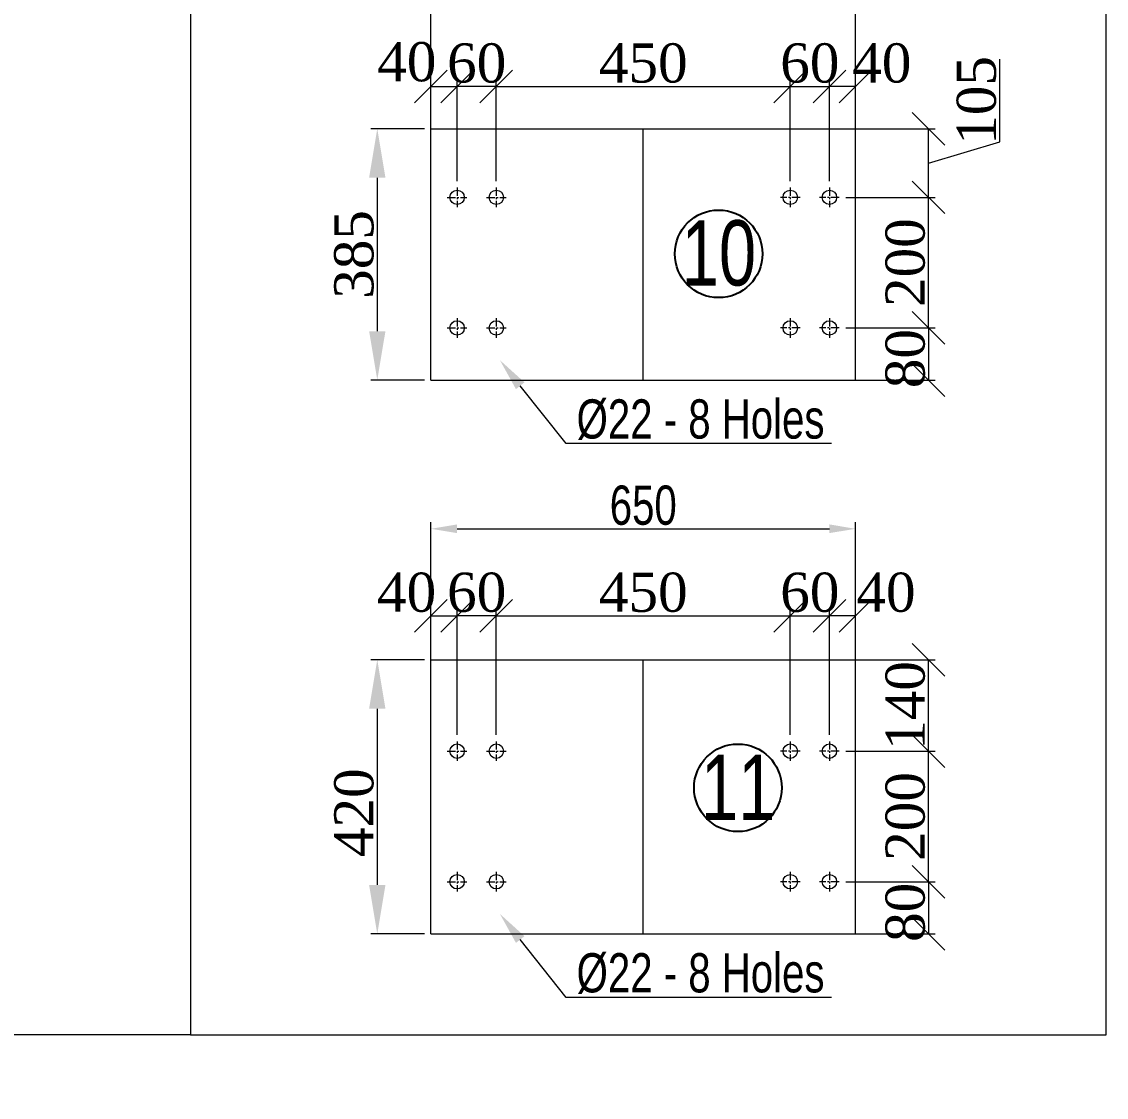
# Model space of a CAD drawing. Extents: x -1308 to 40334, y 1812 to 41869.
# Drawn here: x 38673 to 40334, y 37124 to 38772 of the extents above; entities that cross this region are included whole.
import ezdxf

# ---------------------------------------------------------------- set-up
doc = ezdxf.new("R2010")
doc.units = 0
doc.header["$LTSCALE"] = 0.4
doc.header["$MEASUREMENT"] = 0
doc.linetypes.add('CENTER', pattern=[50.8, 31.75, -6.35, 6.35, -6.35])
doc.layers.get('0').update_dxf_attribs({"lineweight": 20})
doc.layers.add('CENTRE', color=3, linetype='CENTER', lineweight=9)
doc.layers.add('Dim', color=7, linetype='Continuous', lineweight=9)
doc.styles.add('Rome', font='times.ttf')
doc.styles.get("Standard").update_dxf_attribs({"font": 'swisscl.ttf'})
doc.dimstyles.new('swaminathan$0', dxfattribs={"dimscale": 5, "dimtxt": 5, "dimasz": 3, "dimexe": 2, "dimexo": 2, "dimgap": 1, "dimtad": 1, "dimzin": 9, "dimdsep": 46, "dimtxsty": 'Standard', "dimcen": -2, "dimclrd": 256, "dimclre": 256, "dimclrt": 256, "dimadec": 0, "dimazin": 0, "dimtfac": 0.7, "dimtofl": 0, "dimtmove": 1, "dimatfit": 3, "dimfxl": 1, "dimtolj": 2, "dimtzin": 9, "dimlwd": -1, "dimlwe": -1, "dimarcsym": 0})
doc.dimstyles.new('swaminathan$3', dxfattribs={"dimscale": 5, "dimtxt": 5, "dimasz": 3, "dimexe": 2, "dimexo": 2, "dimgap": 1, "dimtad": 1, "dimtoh": 1, "dimzin": 9, "dimdsep": 46, "dimtxsty": 'Standard', "dimcen": 0, "dimclrd": 256, "dimclre": 256, "dimclrt": 256, "dimadec": 0, "dimazin": 0, "dimtfac": 0.7, "dimtofl": 0, "dimtmove": 1, "dimatfit": 3, "dimfxl": 1, "dimtolj": 2, "dimtzin": 9, "dimlwd": -1, "dimlwe": -1, "dimarcsym": 0})

# ---------------------------------------------------------------- blocks, each defined once
blk = doc.blocks.new('_Oblique')
at = {"layer": 'Dim', "color": 0, "lineweight": -2}
blk.add_line((-0.5, -0.5), (0.5, 0.5), dxfattribs=at)
blk = doc.blocks.new('*D784')
at = {"layer": 'Dim', "transparency": 16777216}
for p, q in [((40170.8, 38587.9), (40170.8, 38714.5)), ((39959.9, 38607.7), (40071.7, 38607.7)), ((40061.7, 38502.7), (40061.7, 38607.7)), ((40061.7, 38555.2), (40170.8, 38587.9)), ((39934.9, 38502.7), (40071.7, 38502.7))]:
    blk.add_line(p, q, dxfattribs=at)
at = {"layer": 'Dim', "transparency": 16777216, "xscale": 50, "yscale": 50, "zscale": 50}
for p, rotation in [((40061.7, 38607.7), 90), ((40061.7, 38502.7), 270)]:
    blk.add_blockref('_Oblique', p, dxfattribs=dict(at, rotation=rotation))
at = {"layer": 'Dim', "lineweight": -2, "transparency": 16777216, "insert": (40135.2, 38651.2), "char_height": 60, "attachment_point": 5, "rotation": 90, "style": 'Rome'}
blk.add_mtext('\\A2;105', dxfattribs=at)
blk = doc.blocks.new('*D785')
at = {"layer": 'Dim', "transparency": 16777216}
for p, q in [((39934.9, 38502.7), (40071.7, 38502.7)), ((40061.7, 38302.7), (40061.7, 38502.7)), ((39934.9, 38302.7), (40071.7, 38302.7))]:
    blk.add_line(p, q, dxfattribs=at)
at = {"layer": 'Dim', "transparency": 16777216, "xscale": 50, "yscale": 50, "zscale": 50}
for p, rotation in [((40061.7, 38502.7), 90), ((40061.7, 38302.7), 270)]:
    blk.add_blockref('_Oblique', p, dxfattribs=dict(at, rotation=rotation))
at = {"layer": 'Dim', "lineweight": -2, "transparency": 16777216, "insert": (40026.2, 38402.7), "char_height": 60, "attachment_point": 5, "rotation": 90, "style": 'Rome'}
blk.add_mtext('\\A2;200', dxfattribs=at)
blk = doc.blocks.new('*D786')
at = {"layer": 'Dim', "transparency": 16777216}
for p, q in [((39934.9, 38302.7), (40071.7, 38302.7)), ((40061.7, 38302.7), (40061.7, 38222.7)), ((39959.9, 38222.7), (40071.7, 38222.7))]:
    blk.add_line(p, q, dxfattribs=at)
at = {"layer": 'Dim', "transparency": 16777216, "xscale": 50, "yscale": 50, "zscale": 50}
for p, rotation in [((40061.7, 38302.7), 90), ((40061.7, 38222.7), 270)]:
    blk.add_blockref('_Oblique', p, dxfattribs=dict(at, rotation=rotation))
at = {"layer": 'Dim', "lineweight": -2, "transparency": 16777216, "insert": (40026.2, 38255.7), "char_height": 60, "attachment_point": 5, "rotation": 90, "style": 'Rome'}
blk.add_mtext('\\A2;80', dxfattribs=at)
blk = doc.blocks.new('*D792')
at = {"layer": 'Dim', "transparency": 16777216}
for p, q in [((39959.9, 37794.4), (40071.7, 37794.4)), ((40061.7, 37654.4), (40061.7, 37794.4)), ((39934.9, 37654.4), (40071.7, 37654.4))]:
    blk.add_line(p, q, dxfattribs=at)
at = {"layer": 'Dim', "transparency": 16777216, "xscale": 50, "yscale": 50, "zscale": 50}
for p, rotation in [((40061.7, 37794.4), 90), ((40061.7, 37654.4), 270)]:
    blk.add_blockref('_Oblique', p, dxfattribs=dict(at, rotation=rotation))
at = {"layer": 'Dim', "lineweight": -2, "transparency": 16777216, "insert": (40026.2, 37724.4), "char_height": 60, "attachment_point": 5, "rotation": 90, "style": 'Rome'}
blk.add_mtext('\\A2;140', dxfattribs=at)
blk = doc.blocks.new('*D793')
at = {"layer": 'Dim', "transparency": 16777216}
for p, q in [((39934.9, 37654.4), (40071.7, 37654.4)), ((40061.7, 37454.4), (40061.7, 37654.4)), ((39934.9, 37454.4), (40071.7, 37454.4))]:
    blk.add_line(p, q, dxfattribs=at)
at = {"layer": 'Dim', "transparency": 16777216, "xscale": 50, "yscale": 50, "zscale": 50}
for p, rotation in [((40061.7, 37654.4), 90), ((40061.7, 37454.4), 270)]:
    blk.add_blockref('_Oblique', p, dxfattribs=dict(at, rotation=rotation))
at = {"layer": 'Dim', "lineweight": -2, "transparency": 16777216, "insert": (40026.2, 37554.4), "char_height": 60, "attachment_point": 5, "rotation": 90, "style": 'Rome'}
blk.add_mtext('\\A2;200', dxfattribs=at)
blk = doc.blocks.new('*D794')
at = {"layer": 'Dim', "transparency": 16777216}
for p, q in [((39934.9, 37454.4), (40071.7, 37454.4)), ((40061.7, 37454.4), (40061.7, 37374.4)), ((39959.9, 37374.4), (40071.7, 37374.4))]:
    blk.add_line(p, q, dxfattribs=at)
at = {"layer": 'Dim', "transparency": 16777216, "xscale": 50, "yscale": 50, "zscale": 50}
for p, rotation in [((40061.7, 37454.4), 90), ((40061.7, 37374.4), 270)]:
    blk.add_blockref('_Oblique', p, dxfattribs=dict(at, rotation=rotation))
at = {"layer": 'Dim', "lineweight": -2, "transparency": 16777216, "insert": (40026.2, 37407.5), "char_height": 60, "attachment_point": 5, "rotation": 90, "style": 'Rome'}
blk.add_mtext('\\A2;80', dxfattribs=at)
blk = doc.blocks.new('*D800')
at = {"layer": 'Dim', "transparency": 16777216}
for p, q in [((39399.9, 38527.7), (39399.9, 38682.5)), ((39399.9, 38672.5), (39849.9, 38672.5)), ((39849.9, 38527.7), (39849.9, 38682.5))]:
    blk.add_line(p, q, dxfattribs=at)
at = {"layer": 'Dim', "transparency": 16777216, "xscale": 50, "yscale": 50, "zscale": 50, "rotation": 180}
blk.add_blockref('_Oblique', (39399.9, 38672.5), dxfattribs=at)
at = {"layer": 'Dim', "transparency": 16777216, "xscale": 50, "yscale": 50, "zscale": 50}
blk.add_blockref('_Oblique', (39849.9, 38672.5), dxfattribs=at)
at = {"layer": 'Dim', "lineweight": -2, "transparency": 16777216, "insert": (39624.9, 38708.1), "char_height": 60, "attachment_point": 5, "style": 'Rome'}
blk.add_mtext('\\A2;450', dxfattribs=at)
blk = doc.blocks.new('*D801')
at = {"layer": 'Dim', "transparency": 16777216}
for p, q in [((39849.9, 38527.7), (39849.9, 38682.5)), ((39849.9, 38672.5), (39909.9, 38672.5)), ((39909.9, 38527.7), (39909.9, 38682.5))]:
    blk.add_line(p, q, dxfattribs=at)
at = {"layer": 'Dim', "transparency": 16777216, "xscale": 50, "yscale": 50, "zscale": 50, "rotation": 180}
blk.add_blockref('_Oblique', (39849.9, 38672.5), dxfattribs=at)
at = {"layer": 'Dim', "transparency": 16777216, "xscale": 50, "yscale": 50, "zscale": 50}
blk.add_blockref('_Oblique', (39909.9, 38672.5), dxfattribs=at)
at = {"layer": 'Dim', "lineweight": -2, "transparency": 16777216, "insert": (39879.9, 38708.1), "char_height": 60, "attachment_point": 5, "style": 'Rome'}
blk.add_mtext('\\A2;60', dxfattribs=at)
blk = doc.blocks.new('*D802')
at = {"layer": 'Dim', "transparency": 16777216}
for p, q in [((39909.9, 38552.8), (39909.9, 38682.5)), ((39949.9, 38672.5), (39909.9, 38672.5)), ((39949.9, 38547.7), (39949.9, 38682.5))]:
    blk.add_line(p, q, dxfattribs=at)
at = {"layer": 'Dim', "transparency": 16777216, "xscale": 50, "yscale": 50, "zscale": 50, "rotation": 180}
blk.add_blockref('_Oblique', (39909.9, 38672.5), dxfattribs=at)
at = {"layer": 'Dim', "transparency": 16777216, "xscale": 50, "yscale": 50, "zscale": 50}
blk.add_blockref('_Oblique', (39949.9, 38672.5), dxfattribs=at)
at = {"layer": 'Dim', "lineweight": -2, "transparency": 16777216, "insert": (39990.1, 38708.1), "char_height": 60, "attachment_point": 5, "style": 'Rome'}
blk.add_mtext('\\A2;40', dxfattribs=at)
blk = doc.blocks.new('*D803')
at = {"layer": 'Dim', "transparency": 16777216}
for p, q in [((39339.9, 38527.7), (39339.9, 38682.5)), ((39399.9, 38672.5), (39339.9, 38672.5)), ((39399.9, 38552.8), (39399.9, 38682.5))]:
    blk.add_line(p, q, dxfattribs=at)
at = {"layer": 'Dim', "transparency": 16777216, "xscale": 50, "yscale": 50, "zscale": 50, "rotation": 180}
blk.add_blockref('_Oblique', (39339.9, 38672.5), dxfattribs=at)
at = {"layer": 'Dim', "transparency": 16777216, "xscale": 50, "yscale": 50, "zscale": 50}
blk.add_blockref('_Oblique', (39399.9, 38672.5), dxfattribs=at)
at = {"layer": 'Dim', "lineweight": -2, "transparency": 16777216, "insert": (39369.9, 38708.1), "char_height": 60, "attachment_point": 5, "style": 'Rome'}
blk.add_mtext('\\A2;60', dxfattribs=at)
blk = doc.blocks.new('*D804')
at = {"layer": 'Dim', "transparency": 16777216}
for p, q in [((39299.9, 38547.7), (39299.9, 38682.5)), ((39299.9, 38672.5), (39339.9, 38672.5)), ((39339.9, 38527.7), (39339.9, 38682.5))]:
    blk.add_line(p, q, dxfattribs=at)
at = {"layer": 'Dim', "transparency": 16777216, "xscale": 50, "yscale": 50, "zscale": 50, "rotation": 180}
blk.add_blockref('_Oblique', (39299.9, 38672.5), dxfattribs=at)
at = {"layer": 'Dim', "transparency": 16777216, "xscale": 50, "yscale": 50, "zscale": 50}
blk.add_blockref('_Oblique', (39339.9, 38672.5), dxfattribs=at)
at = {"layer": 'Dim', "lineweight": -2, "transparency": 16777216, "insert": (39262.9, 38710), "char_height": 60, "attachment_point": 5, "style": 'Rome'}
blk.add_mtext('\\A2;40', dxfattribs=at)
blk = doc.blocks.new('*D795')
at = {"layer": 'Dim', "transparency": 16777216}
for p, q in [((39399.9, 37679.4), (39399.9, 37871.8)), ((39399.9, 37861.8), (39849.9, 37861.8)), ((39849.9, 37679.4), (39849.9, 37871.8))]:
    blk.add_line(p, q, dxfattribs=at)
at = {"layer": 'Dim', "transparency": 16777216, "xscale": 50, "yscale": 50, "zscale": 50, "rotation": 180}
blk.add_blockref('_Oblique', (39399.9, 37861.8), dxfattribs=at)
at = {"layer": 'Dim', "transparency": 16777216, "xscale": 50, "yscale": 50, "zscale": 50}
blk.add_blockref('_Oblique', (39849.9, 37861.8), dxfattribs=at)
at = {"layer": 'Dim', "lineweight": -2, "transparency": 16777216, "insert": (39624.9, 37897.4), "char_height": 60, "attachment_point": 5, "style": 'Rome'}
blk.add_mtext('\\A2;450', dxfattribs=at)
blk = doc.blocks.new('*D796')
at = {"layer": 'Dim', "transparency": 16777216}
for p, q in [((39849.9, 37679.4), (39849.9, 37871.8)), ((39849.9, 37861.8), (39909.9, 37861.8)), ((39909.9, 37679.4), (39909.9, 37871.8))]:
    blk.add_line(p, q, dxfattribs=at)
at = {"layer": 'Dim', "transparency": 16777216, "xscale": 50, "yscale": 50, "zscale": 50, "rotation": 180}
blk.add_blockref('_Oblique', (39849.9, 37861.8), dxfattribs=at)
at = {"layer": 'Dim', "transparency": 16777216, "xscale": 50, "yscale": 50, "zscale": 50}
blk.add_blockref('_Oblique', (39909.9, 37861.8), dxfattribs=at)
at = {"layer": 'Dim', "lineweight": -2, "transparency": 16777216, "insert": (39879.9, 37897.4), "char_height": 60, "attachment_point": 5, "style": 'Rome'}
blk.add_mtext('\\A2;60', dxfattribs=at)
blk = doc.blocks.new('*D797')
at = {"layer": 'Dim', "transparency": 16777216}
for p, q in [((39909.9, 37704.6), (39909.9, 37871.8)), ((39949.9, 37861.8), (39909.9, 37861.8)), ((39949.9, 37699.4), (39949.9, 37871.8))]:
    blk.add_line(p, q, dxfattribs=at)
at = {"layer": 'Dim', "transparency": 16777216, "xscale": 50, "yscale": 50, "zscale": 50, "rotation": 180}
blk.add_blockref('_Oblique', (39909.9, 37861.8), dxfattribs=at)
at = {"layer": 'Dim', "transparency": 16777216, "xscale": 50, "yscale": 50, "zscale": 50}
blk.add_blockref('_Oblique', (39949.9, 37861.8), dxfattribs=at)
at = {"layer": 'Dim', "lineweight": -2, "transparency": 16777216, "insert": (39996.5, 37897.4), "char_height": 60, "attachment_point": 5, "style": 'Rome'}
blk.add_mtext('\\A2;40', dxfattribs=at)
blk = doc.blocks.new('*D798')
at = {"layer": 'Dim', "transparency": 16777216}
for p, q in [((39339.9, 37679.4), (39339.9, 37871.8)), ((39399.9, 37861.8), (39339.9, 37861.8)), ((39399.9, 37704.6), (39399.9, 37871.8))]:
    blk.add_line(p, q, dxfattribs=at)
at = {"layer": 'Dim', "transparency": 16777216, "xscale": 50, "yscale": 50, "zscale": 50, "rotation": 180}
blk.add_blockref('_Oblique', (39339.9, 37861.8), dxfattribs=at)
at = {"layer": 'Dim', "transparency": 16777216, "xscale": 50, "yscale": 50, "zscale": 50}
blk.add_blockref('_Oblique', (39399.9, 37861.8), dxfattribs=at)
at = {"layer": 'Dim', "lineweight": -2, "transparency": 16777216, "insert": (39369.9, 37897.4), "char_height": 60, "attachment_point": 5, "style": 'Rome'}
blk.add_mtext('\\A2;60', dxfattribs=at)
blk = doc.blocks.new('*D799')
at = {"layer": 'Dim', "transparency": 16777216}
for p, q in [((39299.9, 37699.4), (39299.9, 37871.8)), ((39299.9, 37861.8), (39339.9, 37861.8)), ((39339.9, 37679.4), (39339.9, 37871.8))]:
    blk.add_line(p, q, dxfattribs=at)
at = {"layer": 'Dim', "transparency": 16777216, "xscale": 50, "yscale": 50, "zscale": 50, "rotation": 180}
blk.add_blockref('_Oblique', (39299.9, 37861.8), dxfattribs=at)
at = {"layer": 'Dim', "transparency": 16777216, "xscale": 50, "yscale": 50, "zscale": 50}
blk.add_blockref('_Oblique', (39339.9, 37861.8), dxfattribs=at)
at = {"layer": 'Dim', "lineweight": -2, "transparency": 16777216, "insert": (39262.6, 37897.4), "char_height": 60, "attachment_point": 5, "style": 'Rome'}
blk.add_mtext('\\A2;40', dxfattribs=at)
blk = doc.blocks.new('*D781')
at = {"layer": 'Dim', "transparency": 16777216}
for p, q in [((39289.9, 37794.4), (39207.7, 37794.4)), ((39217.7, 37719.4), (39217.7, 37449.4)), ((39289.9, 37374.4), (39207.7, 37374.4))]:
    blk.add_line(p, q, dxfattribs=at)
for points in [[(39205.2, 37719.4), (39230.2, 37719.4), (39217.7, 37794.4)], [(39205.2, 37449.4), (39230.2, 37449.4), (39217.7, 37374.4)]]:
    blk.add_solid(points, dxfattribs=at)
at = {"layer": 'Dim', "lineweight": -2, "transparency": 16777216, "insert": (39182.2, 37560.1), "char_height": 60, "attachment_point": 5, "rotation": 90, "style": 'Rome'}
blk.add_mtext('\\A2;420', dxfattribs=at)
blk = doc.blocks.new('*D782')
at = {"layer": 'Dim', "transparency": 16777216}
for p, q in [((39289.9, 38607.7), (39207.7, 38607.7)), ((39217.7, 38532.7), (39217.7, 38297.7)), ((39289.9, 38222.7), (39207.7, 38222.7))]:
    blk.add_line(p, q, dxfattribs=at)
for points in [[(39205.2, 38532.7), (39230.2, 38532.7), (39217.7, 38607.7)], [(39205.2, 38297.7), (39230.2, 38297.7), (39217.7, 38222.7)]]:
    blk.add_solid(points, dxfattribs=at)
at = {"layer": 'Dim', "lineweight": -2, "transparency": 16777216, "insert": (39182.2, 38415.2), "char_height": 60, "attachment_point": 5, "rotation": 90, "style": 'Rome'}
blk.add_mtext('\\A2;385', dxfattribs=at)
blk = doc.blocks.new('*D860')
at = {"transparency": 16777216}
for p, q in [((39507, 38125.5), (39436.6, 38214.1)), ((39913.3, 38125.5), (39507, 38125.5))]:
    blk.add_line(p, q, dxfattribs=at)
blk.add_solid([(39443.1, 38219.3), (39430, 38208.9), (39405.5, 38253.2)], dxfattribs=at)
at = {"lineweight": -2, "transparency": 16777216, "insert": (39712.6, 38162.1), "char_height": 60, "attachment_point": 5}
blk.add_mtext('\\A2;%%C22 - 8 Holes ', dxfattribs=at)
blk = doc.blocks.new('*D861')
at = {"transparency": 16777216}
for p, q in [((39507, 37277.3), (39436.6, 37365.9)), ((39913.3, 37277.3), (39507, 37277.3))]:
    blk.add_line(p, q, dxfattribs=at)
blk.add_solid([(39443.1, 37371), (39430, 37360.7), (39405.5, 37405)], dxfattribs=at)
at = {"lineweight": -2, "transparency": 16777216, "insert": (39712.6, 37313.8), "char_height": 60, "attachment_point": 5}
blk.add_mtext('\\A2;%%C22 - 8 Holes ', dxfattribs=at)
blk = doc.blocks.new('*D1274')
at = {"transparency": 16777216}
for p, q in [((39299.9, 38617.7), (39299.9, 38818.3)), ((39339.9, 38808.3), (39909.9, 38808.3)), ((39949.9, 38617.7), (39949.9, 38818.3))]:
    blk.add_line(p, q, dxfattribs=at)
for points in [[(39339.9, 38815), (39339.9, 38801.6), (39299.9, 38808.3)], [(39909.9, 38815), (39909.9, 38801.6), (39949.9, 38808.3)]]:
    blk.add_solid(points, dxfattribs=at)
at = {"transparency": 16777216, "insert": (39624.9, 38844), "char_height": 60, "attachment_point": 5}
blk.add_mtext('\\A2;650', dxfattribs=at)
blk = doc.blocks.new('*D1275')
at = {"transparency": 16777216}
for p, q in [((39299.9, 37804.4), (39299.9, 38005)), ((39339.9, 37995), (39909.9, 37995)), ((39949.9, 37804.4), (39949.9, 38005))]:
    blk.add_line(p, q, dxfattribs=at)
for points in [[(39339.9, 38001.7), (39339.9, 37988.4), (39299.9, 37995)], [(39909.9, 38001.7), (39909.9, 37988.4), (39949.9, 37995)]]:
    blk.add_solid(points, dxfattribs=at)
at = {"transparency": 16777216, "insert": (39624.9, 38030.8), "char_height": 60, "attachment_point": 5}
blk.add_mtext('\\A2;650', dxfattribs=at)

msp = doc.modelspace()

# ---------------------------------------------------------------- linework, layer by layer
at = {"color": 0}
for p, q in [((39299.937, 38607.657), (39994.937, 38607.657)), ((39299.937, 38222.657), (39299.937, 38607.657)), ((39299.937, 38222.657), (39299.937, 38607.657)), ((39624.937, 38222.657), (39624.937, 38607.657)), ((39624.937, 38222.657), (39624.937, 38607.657)), ((39949.937, 38222.657), (39949.937, 38607.657)), ((39949.937, 38222.657), (39949.937, 38607.657)), ((39299.937, 38222.657), (39994.937, 38222.657)), ((39299.937, 37374.397), (39299.937, 37794.397)), ((39299.937, 37794.397), (39994.937, 37794.397)), ((39624.937, 37374.397), (39624.937, 37794.397)), ((39949.937, 37374.397), (39949.937, 37794.397)), ((39299.937, 37374.397), (39994.937, 37374.397))]:
    msp.add_line(p, q, dxfattribs=at)
for points in [[(38931.504, 37219.767), (40333.791, 37219.767), (40333.791, 40368.05), (38931.504, 40368.05)], [(33815.635, 38793.909), (38931.504, 38793.909), (38931.504, 37219.767), (33815.635, 37219.767)]]:
    msp.add_lwpolyline(points, close=True, dxfattribs=at)
for centre in [(39339.937, 38502.657), (39399.937, 38502.657), (39849.937, 38502.657), (39909.937, 38502.657), (39339.937, 38302.657), (39399.937, 38302.657), (39849.937, 38302.657), (39909.937, 38302.657), (39339.937, 37654.397), (39399.937, 37654.397), (39849.937, 37654.397), (39909.937, 37654.397), (39339.937, 37454.397), (39399.937, 37454.397), (39849.937, 37454.397), (39909.937, 37454.397)]:
    msp.add_circle(centre, 11)
at = {"layer": 'CENTRE'}
for p, q in [((39339.937, 38517.657), (39339.937, 38487.657)), ((39399.937, 38517.657), (39399.937, 38487.657)), ((39849.937, 38517.657), (39849.937, 38487.657)), ((39909.937, 38517.657), (39909.937, 38487.657)), ((39324.937, 38502.657), (39354.937, 38502.657)), ((39384.937, 38502.657), (39414.937, 38502.657)), ((39864.937, 38502.657), (39834.937, 38502.657)), ((39924.937, 38502.657), (39894.937, 38502.657)), ((39339.937, 38317.657), (39339.937, 38287.657)), ((39399.937, 38317.657), (39399.937, 38287.657)), ((39849.937, 38317.657), (39849.937, 38287.657)), ((39909.937, 38317.657), (39909.937, 38287.657)), ((39324.937, 38302.657), (39354.937, 38302.657)), ((39384.937, 38302.657), (39414.937, 38302.657)), ((39864.937, 38302.657), (39834.937, 38302.657)), ((39924.937, 38302.657), (39894.937, 38302.657)), ((39339.937, 37669.397), (39339.937, 37639.397)), ((39399.937, 37669.397), (39399.937, 37639.397)), ((39849.937, 37669.397), (39849.937, 37639.397)), ((39909.937, 37669.397), (39909.937, 37639.397)), ((39324.937, 37654.397), (39354.937, 37654.397)), ((39384.937, 37654.397), (39414.937, 37654.397)), ((39864.937, 37654.397), (39834.937, 37654.397)), ((39924.937, 37654.397), (39894.937, 37654.397)), ((39339.937, 37469.397), (39339.937, 37439.397)), ((39399.937, 37469.397), (39399.937, 37439.397)), ((39849.937, 37469.397), (39849.937, 37439.397)), ((39909.937, 37469.397), (39909.937, 37439.397)), ((39324.937, 37454.397), (39354.937, 37454.397)), ((39384.937, 37454.397), (39414.937, 37454.397)), ((39864.937, 37454.397), (39834.937, 37454.397)), ((39924.937, 37454.397), (39894.937, 37454.397))]:
    msp.add_line(p, q, dxfattribs=at)
at = {"layer": 'Dim', "lineweight": -2}
for centre in [(39740.298, 38416.167), (39769.762, 37598.238)]:
    msp.add_circle(centre, 67.096, dxfattribs=at)

# ---------------------------------------------------------------- texts
at = {"layer": 'Dim', "lineweight": -2, "char_height": 100, "attachment_point": 5}
for s, insert in [('10', (39740.689, 38416.947)), ('11', (39770.153, 37599.018))]:
    msp.add_mtext(s, dxfattribs=dict(at, insert=insert))

# ---------------------------------------------------------------- dimensions: what is measured, and where the dimension line sits
at = {"color": 0}
for base, p1, p2, picture, middle in [((39949.937, 38808.293), (39299.937, 38607.657), (39949.937, 38607.657), '*D1274', (39624.937, 38808.293)), ((39949.937, 37995.033), (39299.937, 37794.397), (39949.937, 37794.397), '*D1275', (39624.937, 37995.033))]:
    dim = msp.add_linear_dim(base=base, p1=p1, p2=p2, dimstyle='swaminathan$0', override={"dimtxt": 12, "dimasz": 8}, dxfattribs=at)
    dim.commit()
    dim.dimension.update_dxf_attribs({"geometry": picture, "text_midpoint": middle, "dimtype": 160})
at = {"lineweight": -2}
for p1, p2, picture, middle in [((39393.007, 38268.905), (39405.454, 38253.249), '*D860', (39712.628, 38162.106)), ((39393.007, 37420.645), (39405.454, 37404.99), '*D861', (39712.628, 37313.847))]:
    dim = msp.add_diameter_dim_2p(p1=p1, p2=p2, text='%%C22 - 8 Holes ', dimstyle='swaminathan$3', override={"dimtxt": 12, "dimasz": 10}, dxfattribs=at)
    dim.commit()
    dim.dimension.update_dxf_attribs({"geometry": picture, "text_midpoint": middle})
at = {"layer": 'Dim', "lineweight": -2}
for base, p1, p2, picture, middle in [((39339.937, 38672.543), (39299.937, 38537.657), (39339.937, 38517.657), '*D804', (39262.872, 38674.511)), ((39909.937, 38672.543), (39849.937, 38517.657), (39909.937, 38517.657), '*D801', (39879.937, 38672.543)), ((39339.937, 37861.837), (39299.937, 37689.397), (39339.937, 37669.397), '*D799', (39262.585, 37861.837)), ((39909.937, 37861.837), (39849.937, 37669.397), (39909.937, 37669.397), '*D796', (39879.937, 37861.837))]:
    dim = msp.add_linear_dim(base=base, p1=p1, p2=p2, dimstyle='swaminathan$0', override={"dimtxt": 12, "dimasz": 10, "dimtxsty": 'Rome', "dimblk1": 'Oblique', "dimblk2": 'Oblique', "dimsah": 1}, dxfattribs=at)
    dim.commit()
    dim.dimension.update_dxf_attribs({"geometry": picture, "text_midpoint": middle, "dimtype": 160})
for base, p1, p2, angle, override, picture, middle in [((39339.937, 38672.543), (39399.937, 38542.842), (39339.937, 38517.657), 180, {"dimtxt": 12, "dimasz": 10, "dimtxsty": 'Rome', "dimblk1": 'Oblique', "dimblk2": 'Oblique', "dimsah": 1}, '*D803', (39369.937, 38672.543)), ((39909.937, 38672.543), (39949.937, 38537.657), (39909.937, 38542.842), 180, {"dimtxt": 12, "dimasz": 10, "dimtxsty": 'Rome', "dimblk1": 'Oblique', "dimblk2": 'Oblique', "dimsah": 1}, '*D802', (39990.075, 38672.543)), ((39217.721, 38222.657), (39299.937, 38607.657), (39299.937, 38222.657), 90, {"dimtxt": 12, "dimasz": 15, "dimtxsty": 'Rome', "dimsah": 1}, '*D782', (39217.721, 38415.157)), ((40061.7, 38222.657), (39924.937, 38302.657), (39949.937, 38222.657), 90, {"dimtxt": 12, "dimasz": 10, "dimtxsty": 'Rome', "dimblk1": 'Oblique', "dimblk2": 'Oblique', "dimsah": 1}, '*D786', (40061.7, 38255.734)), ((39339.937, 37861.837), (39399.937, 37694.582), (39339.937, 37669.397), 180, {"dimtxt": 12, "dimasz": 10, "dimtxsty": 'Rome', "dimblk1": 'Oblique', "dimblk2": 'Oblique', "dimsah": 1}, '*D798', (39369.937, 37861.837)), ((39909.937, 37861.837), (39949.937, 37689.397), (39909.937, 37694.582), 180, {"dimtxt": 12, "dimasz": 10, "dimtxsty": 'Rome', "dimblk1": 'Oblique', "dimblk2": 'Oblique', "dimsah": 1}, '*D797', (39996.53, 37861.837)), ((39217.721, 37374.397), (39299.937, 37794.397), (39299.937, 37374.397), 90, {"dimtxt": 12, "dimasz": 15, "dimtxsty": 'Rome', "dimsah": 1}, '*D781', (39217.721, 37560.076)), ((40061.7, 37374.397), (39924.937, 37454.397), (39949.937, 37374.397), 90, {"dimtxt": 12, "dimasz": 10, "dimtxsty": 'Rome', "dimblk1": 'Oblique', "dimblk2": 'Oblique', "dimsah": 1}, '*D794', (40061.7, 37407.475))]:
    dim = msp.add_linear_dim(base=base, p1=p1, p2=p2, angle=angle, dimstyle='swaminathan$0', override=override, dxfattribs=at)
    dim.commit()
    dim.dimension.update_dxf_attribs({"geometry": picture, "text_midpoint": middle, "dimtype": 160})
for base, p1, p2, picture, middle in [((39849.937, 38672.543), (39399.937, 38517.657), (39849.937, 38517.657), '*D800', (39624.937, 38708.062)), ((39849.937, 37861.837), (39399.937, 37669.397), (39849.937, 37669.397), '*D795', (39624.937, 37897.356))]:
    dim = msp.add_linear_dim(base=base, p1=p1, p2=p2, dimstyle='swaminathan$0', override={"dimtxt": 12, "dimasz": 10, "dimtxsty": 'Rome', "dimblk1": 'Oblique', "dimblk2": 'Oblique', "dimsah": 1}, dxfattribs=at)
    dim.commit()
    dim.dimension.update_dxf_attribs({"geometry": picture, "text_midpoint": middle})
for base, p1, p2, picture, middle in [((40061.7, 38607.657), (39924.937, 38502.657), (39949.937, 38607.657), '*D784', (40135.238, 38592.874)), ((40061.7, 38502.657), (39924.937, 38302.657), (39924.937, 38502.657), '*D785', (40026.181, 38402.657)), ((40061.7, 37794.397), (39924.937, 37654.397), (39949.937, 37794.397), '*D792', (40026.181, 37724.397)), ((40061.7, 37654.397), (39924.937, 37454.397), (39924.937, 37654.397), '*D793', (40026.181, 37554.397))]:
    dim = msp.add_linear_dim(base=base, p1=p1, p2=p2, angle=270, dimstyle='swaminathan$0', override={"dimtxt": 12, "dimasz": 10, "dimtxsty": 'Rome', "dimblk1": 'Oblique', "dimblk2": 'Oblique', "dimsah": 1}, dxfattribs=at)
    dim.commit()
    dim.dimension.update_dxf_attribs({"geometry": picture, "text_midpoint": middle})

doc.saveas('drawing.dxf')
